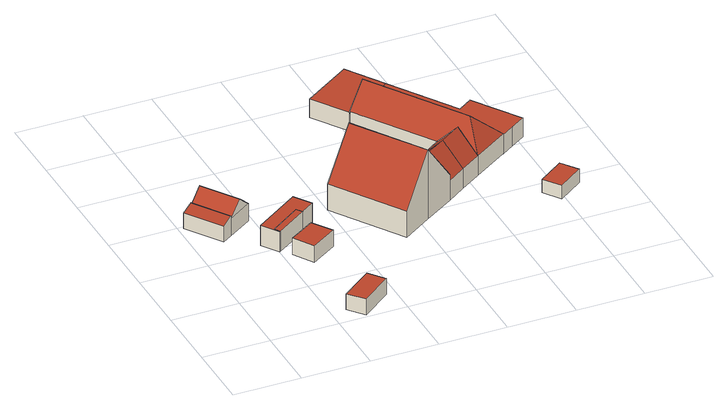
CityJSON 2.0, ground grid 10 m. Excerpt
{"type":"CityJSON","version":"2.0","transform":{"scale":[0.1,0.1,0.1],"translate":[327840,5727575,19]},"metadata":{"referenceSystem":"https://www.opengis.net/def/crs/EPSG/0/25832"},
"CityObjects":{
"building1":{"type":"Building","attributes":{"Geometrietyp2DReferenz":"3000","Gemeindeschluessel":"05170048","function":"31001_2463","roofType":"2100","measuredHeight":3.06},"address":[{"country":"Germany","locality":"Wesel","thoroughfareNumber":"3","thoroughfareName":"Loh"}],"geometry":[{"type":"Solid","lod":"2","boundaries":[[[[0,1,2,3]],[[4,5,1,0]],[[6,7,5,4]],[[3,2,7,6]],[[4,0,3,6]],[[1,5,7,2]]]],"semantics":{"surfaces":[{"type":"WallSurface"},{"type":"RoofSurface"},{"type":"GroundSurface"}],"values":[[0,0,0,0,1,2]]}}]},
"building2":{"type":"Building","attributes":{"Geometrietyp2DReferenz":"3000","Gemeindeschluessel":"05170048","function":"31001_2463","roofType":"3100","measuredHeight":4.57},"address":[{"country":"Germany","locality":"Wesel","thoroughfareNumber":"3","thoroughfareName":"Loh"}],"geometry":[{"type":"Solid","lod":"2","boundaries":[[[[8,9,10,11]],[[12,2,9,8]],[[13,7,2,12]],[[11,10,7,13]],[[8,14,12]],[[13,15,11]],[[11,15,14,8]],[[12,14,15,13]],[[9,2,7,10]]]],"semantics":{"surfaces":[{"type":"WallSurface"},{"type":"RoofSurface"},{"type":"GroundSurface"}],"values":[[0,0,0,0,0,0,1,1,2]]}}]},
"building3":{"type":"Building","attributes":{"Geometrietyp2DReferenz":"3000","Gemeindeschluessel":"05170048","function":"31001_2463","roofType":"1000","measuredHeight":2.49},"address":[{"country":"Germany","locality":"Wesel","thoroughfareNumber":"3a","thoroughfareName":"Loh"}],"geometry":[{"type":"Solid","lod":"2","boundaries":[[[[16,17,18,19]],[[20,21,17,16]],[[22,23,21,20]],[[19,18,23,22]],[[20,16,19,22]],[[17,21,23,18]]]],"semantics":{"surfaces":[{"type":"WallSurface"},{"type":"RoofSurface"},{"type":"GroundSurface"}],"values":[[0,0,0,0,1,2]]}}]},
"building4":{"type":"Building","attributes":{"Gemeindeschluessel":"05170048","Geometrietyp2DReferenz":"3000","function":"31001_2100"},"address":[{"country":"Germany","locality":"Wesel","thoroughfareNumber":"3","thoroughfareName":"Loh"}],"children":["building4-1","building4-2"]},
"building4-1":{"type":"BuildingPart","attributes":{"roofType":"1000","measuredHeight":3.27},"parents":["building4"],"geometry":[{"type":"Solid","lod":"2","boundaries":[[[[24,25,26,27]],[[28,29,25,24]],[[30,31,29,28]],[[32,33,34,35]],[[27,26,33,32]],[[35,36,37,30,28,24,27,32]],[[25,29,31,38,39,34,33,26]],[[30,37,38,31]],[[37,36,39,38]],[[36,35,34,39]]]],"semantics":{"surfaces":[{"type":"WallSurface"},{"type":"RoofSurface"},{"type":"GroundSurface"},{"type":"ClosureSurface"}],"values":[[0,0,0,0,0,1,2,3,3,3]]}}]},
"building4-2":{"type":"BuildingPart","attributes":{"roofType":"1000","measuredHeight":3.26},"address":[{"country":"Germany","locality":"Wesel","thoroughfareNumber":"3","thoroughfareName":"Loh"}],"parents":["building4"],"geometry":[{"type":"Solid","lod":"2","boundaries":[[[[35,34,31,30]],[[30,37,36,35]],[[38,31,34,39]],[[37,38,39,36]],[[30,31,38,37]],[[36,39,34,35]]]],"semantics":{"surfaces":[{"type":"WallSurface"},{"type":"RoofSurface"},{"type":"GroundSurface"},{"type":"ClosureSurface"}],"values":[[0,1,2,3,3,3]]}}]},
"building5":{"type":"Building","attributes":{"Geometrietyp2DReferenz":"3000","Gemeindeschluessel":"05170048","function":"51009_1610","roofType":"1000","measuredHeight":2.55},"geometry":[{"type":"Solid","lod":"2","boundaries":[[[[40,41,42,43]],[[44,45,41,40]],[[46,47,45,44]],[[43,42,47,46]],[[44,40,43,46]],[[41,45,47,42]]]],"semantics":{"surfaces":[{"type":"WallSurface"},{"type":"RoofSurface"},{"type":"GroundSurface"}],"values":[[0,0,0,0,1,2]]}}]},
"building6":{"type":"Building","attributes":{"Geometrietyp2DReferenz":"3000","Gemeindeschluessel":"05170048","function":"31001_1130","roofType":"3100","measuredHeight":10.88},"address":[{"country":"Germany","locality":"Wesel","thoroughfareNumber":"3","thoroughfareName":"Loh"}],"geometry":[{"type":"Solid","lod":"2","boundaries":[[[[48,49,50,51]],[[52,53,49,48]],[[54,55,53,52]],[[56,57,55,54]],[[58,59,57,56]],[[60,61,59,58]],[[51,50,61,60]],[[60,58,56,54,51]],[[52,48,51,54]],[[49,53,55,57,59,61,50]]]],"semantics":{"surfaces":[{"type":"WallSurface"},{"type":"RoofSurface"},{"type":"GroundSurface"}],"values":[[0,0,0,0,0,0,0,1,1,2]]}}]},
"building7":{"type":"Building","attributes":{"Geometrietyp2DReferenz":"3000","Gemeindeschluessel":"05170048","function":"31001_1130","roofType":"3100","measuredHeight":6.49},"address":[{"country":"Germany","locality":"Wesel","thoroughfareNumber":"3","thoroughfareName":"Loh"}],"geometry":[{"type":"Solid","lod":"2","boundaries":[[[[62,61,63,64]],[[65,59,61,62]],[[66,67,59,65]],[[64,63,67,66]],[[62,68,65]],[[66,69,64]],[[64,69,68,62]],[[65,68,69,66]],[[61,59,67,63]]]],"semantics":{"surfaces":[{"type":"WallSurface"},{"type":"RoofSurface"},{"type":"GroundSurface"}],"values":[[0,0,0,0,0,0,1,1,2]]}}]},
"building8":{"type":"Building","attributes":{"Geometrietyp2DReferenz":"3000","Gemeindeschluessel":"05170048","function":"31001_1130","roofType":"3100","measuredHeight":6.52},"address":[{"country":"Germany","locality":"Wesel","thoroughfareNumber":"3a","thoroughfareName":"Loh"}],"geometry":[{"type":"Solid","lod":"2","boundaries":[[[[64,63,70,71]],[[66,67,63,64]],[[72,73,67,66]],[[71,70,73,72]],[[64,69,66]],[[72,74,71]],[[71,74,69,64]],[[66,69,74,72]],[[63,67,73,70]]]],"semantics":{"surfaces":[{"type":"WallSurface"},{"type":"RoofSurface"},{"type":"GroundSurface"}],"values":[[0,0,0,0,0,0,1,1,2]]}}]},
"building9":{"type":"Building","attributes":{"Geometrietyp2DReferenz":"3000","Gemeindeschluessel":"05170048","function":"31001_2100","roofType":"1000","measuredHeight":2.87},"address":[{"country":"Germany","locality":"Wesel","thoroughfareNumber":"3a","thoroughfareName":"Loh"}],"geometry":[{"type":"Solid","lod":"2","boundaries":[[[[75,76,77,78]],[[79,80,76,75]],[[81,82,80,79]],[[83,84,82,81]],[[85,86,84,83]],[[78,77,86,85]],[[83,81,79,75,78,85]],[[76,80,82,84,86,77]]]],"semantics":{"surfaces":[{"type":"WallSurface"},{"type":"RoofSurface"},{"type":"GroundSurface"}],"values":[[0,0,0,0,0,0,1,2]]}}]},
"building10":{"type":"Building","attributes":{"Geometrietyp2DReferenz":"3000","Gemeindeschluessel":"05170048","function":"31001_1130","roofType":"5000","measuredHeight":6.55},"address":[{"country":"Germany","locality":"Wesel","thoroughfareNumber":"3a","thoroughfareName":"Loh"}],"geometry":[{"type":"Solid","lod":"2","boundaries":[[[[87,88,86,89]],[[90,84,88,87]],[[91,82,84,90]],[[92,93,82,91]],[[71,70,93,92]],[[72,73,70,71]],[[89,86,73,72]],[[87,89,72,71,94]],[[71,92,94]],[[92,91,90,87,94]],[[88,84,82,93,70,73,86]]]],"semantics":{"surfaces":[{"type":"WallSurface"},{"type":"RoofSurface"},{"type":"GroundSurface"}],"values":[[0,0,0,0,0,0,0,1,1,1,2]]}}]},
"building11":{"type":"Building","attributes":{"Geometrietyp2DReferenz":"3000","Gemeindeschluessel":"05170048","function":"51009_1610","roofType":"1000","measuredHeight":2.91},"geometry":[{"type":"Solid","lod":"2","boundaries":[[[[95,96,97,98]],[[99,100,96,95]],[[81,101,100,99]],[[79,102,101,81]],[[103,104,102,79]],[[105,106,104,103]],[[98,97,106,105]],[[103,79,81,99,95,98,105]],[[96,100,101,102,104,106,97]]]],"semantics":{"surfaces":[{"type":"WallSurface"},{"type":"RoofSurface"},{"type":"GroundSurface"}],"values":[[0,0,0,0,0,0,0,1,2]]}}]},
"building12":{"type":"Building","attributes":{"Geometrietyp2DReferenz":"3000","Gemeindeschluessel":"05170048","function":"31001_2100","roofType":"1000","measuredHeight":2.13},"address":[{"country":"Germany","locality":"Wesel","thoroughfareNumber":"3a","thoroughfareName":"Loh"}],"geometry":[{"type":"Solid","lod":"2","boundaries":[[[[107,108,109,110]],[[111,112,108,107]],[[113,114,112,111]],[[110,109,114,113]],[[111,107,110,113]],[[108,112,114,109]]]],"semantics":{"surfaces":[{"type":"WallSurface"},{"type":"RoofSurface"},{"type":"GroundSurface"}],"values":[[0,0,0,0,1,2]]}}]}
},
"vertices":[
[43,244,29],[43,244,4],[58,254,4],[58,254,35],[8,296,29],[8,296,4],[23,306,35],[23,306,4],
[94,278,31],[94,278,4],[59,330,4],[59,330,31],[58,254,31],[23,306,31],[76,266,50],[41,318,50],
[186,38,30],[186,38,5],[168,61,5],[168,61,30],[141,3,30],[141,3,5],[122,26,30],[122,26,5],
[151,261,37],[151,261,5],[83,215,5],[83,215,37],[168,236,37],[168,236,5],[148,222,37],[148,222,5],[100,190,37],[100,190,5],[101,191,5],[101,191,37],[96,199,37],[142,231,37],[142,231,5],[96,199,5],
[132,149,30],[132,149,4],[171,174,4],[171,174,30],[113,179,30],[113,179,4],[151,203,30],[151,203,4],
[268,153,46],[268,153,5],[312,182,5],[312,182,114],[200,257,46],[200,257,5],[244,286,114],[244,286,5],[287,315,46],[287,315,5],[320,265,47],[320,265,5],[357,211,46],[357,211,5],
[357,211,36],[385,230,5],[385,230,36],[320,265,36],[350,284,36],[350,284,5],[338,238,70],[368,257,70],
[416,251,5],[416,251,36],[381,305,36],[381,305,5],[399,278,70],
[343,520,34],[343,520,5],[271,472,5],[271,472,34],[379,465,34],[379,465,5],[360,452,34],[360,452,5],[358,455,34],[358,455,5],[306,420,34],[306,420,5],
[332,437,70],[332,437,5],[306,420,36],[358,455,36],[360,452,36],[469,286,36],[469,286,5],[425,296,70],
[488,299,34],[488,299,4],[510,313,4],[510,313,34],[469,286,34],[469,286,4],[360,452,4],[379,465,4],[443,368,34],[443,368,4],[464,382,34],[464,382,4],
[514,205,26],[514,205,5],[476,178,5],[476,178,26],[532,180,26],[532,180,5],[494,153,26],[494,153,5]
]}
